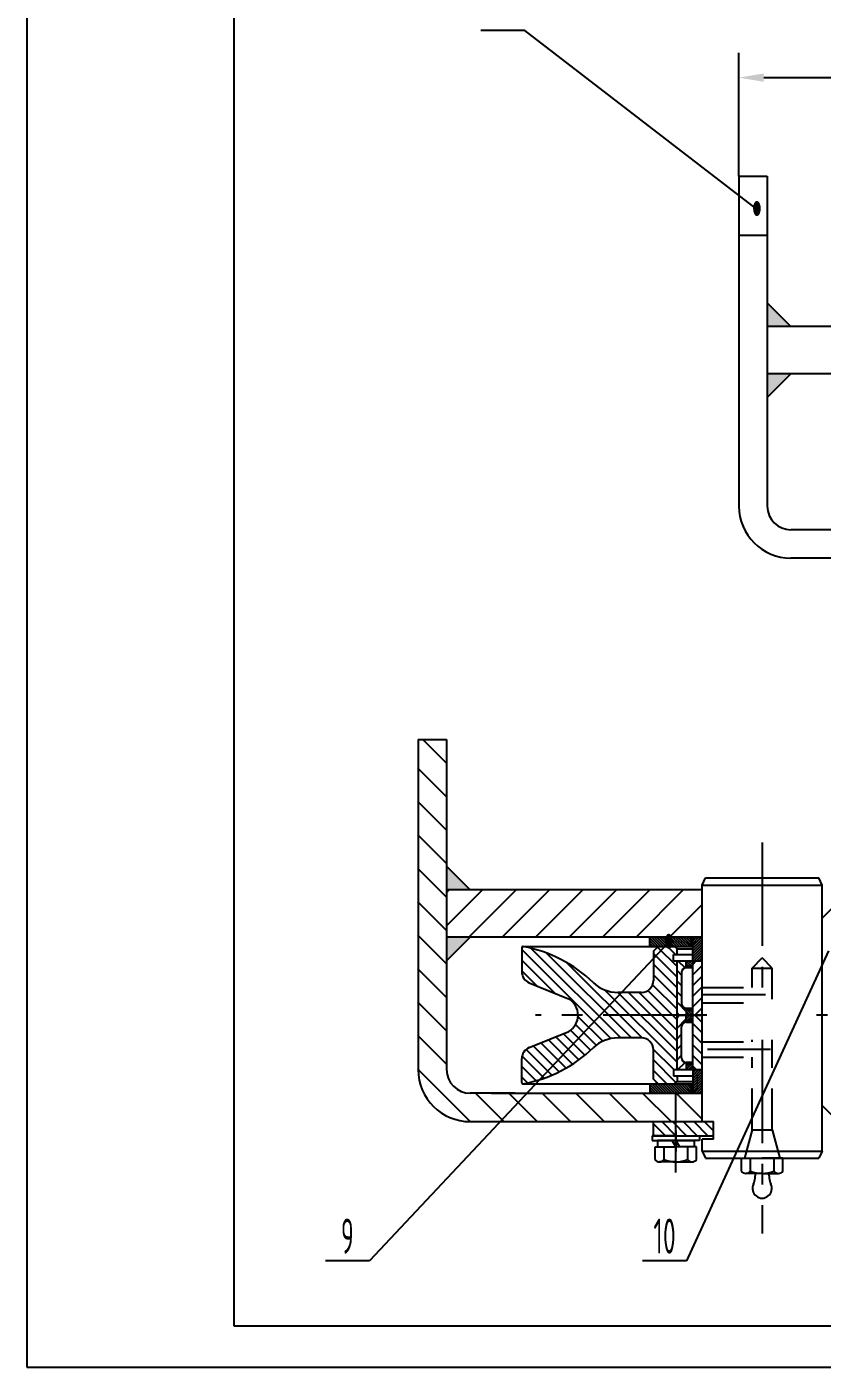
# Model space of a CAD drawing. Header units: millimetres. Extents: x 0 to 1470, y -40 to 1040.
# Drawn here: x 0 to 336, y 0 to 567 of the extents above; entities that cross this region are included whole.
import ezdxf
from ezdxf.enums import TextEntityAlignment as Align

# ---------------------------------------------------------------- set-up
doc = ezdxf.new("R2010")
doc.units = ezdxf.units.MM
doc.header["$LTSCALE"] = 35
doc.linetypes.add('F', pattern=[0.75, 0.5, -0.25])
doc.linetypes.add('G', pattern=[2, 1.25, -0.25, 0.25, -0.25])
for name, color, linetype in [('01', 7, 'Continuous'), ('02', 1, 'Continuous'), ('04', 2, 'F'), ('05', 4, 'G'), ('08', 1, 'Continuous'), ('11', 3, 'Continuous')]:
    doc.layers.add(name, color=color, linetype=linetype)
doc.styles.get("Standard").update_dxf_attribs({"font": 'isocp', "width": 0.707, "bigfont": 'intecad.shx'})
doc.dimstyles.new('INTE', dxfattribs={"dimscale": 3.5, "dimtxt": 3.5, "dimasz": 3, "dimexe": 3, "dimexo": 0, "dimgap": 1, "dimtad": 1, "dimdec": 1, "dimdsep": 46, "dimtxsty": 'Standard', "dimcen": 0, "dimclrd": 1, "dimclre": 1, "dimclrt": 3, "dimadec": 0, "dimazin": 0, "dimtfac": 1, "dimtdec": 1, "dimtmove": 0, "dimatfit": 0, "dimfxl": 0, "dimarcsym": 0})
pattern_1 = [(225, (777.5336, -485.4602), (0.561266, -0.561266), [])]

# ---------------------------------------------------------------- blocks, each defined once
blk = doc.blocks.new('*U1')
at = {"layer": '01'}
for p, q in [((-7.7, 2.6), (-7.7, 0)), ((0, 2.6), (-7.7, 2.6)), ((-7.7, 0), (0, 0)), ((0, 0), (-1.5, 2.6)), ((0, 2.6), (1.5, 0)), ((0, 2.6), (7.7, 2.6)), ((7.7, 0), (0, 0)), ((7.7, 2.6), (7.7, 0))]:
    blk.add_line(p, q, dxfattribs=at)
at = {"layer": '05'}
blk.add_line((0, 4.7), (0, -2.1), dxfattribs=at)
blk = doc.blocks.new('*D4')
at = {"layer": '08', "color": 1, "lineweight": -2}
for p, q in [((301.04, 503.52), (301.04, 555.68)), ((805.04, 503.52), (805.04, 555.68)), ((311.54, 545.18), (794.54, 545.18))]:
    blk.add_line(p, q, dxfattribs=at)
at = {"layer": '08', "color": 1}
for points in [[(311.54, 546.93), (311.54, 543.43), (301.04, 545.18)], [(794.54, 546.93), (794.54, 543.43), (805.04, 545.18)]]:
    blk.add_solid(points, dxfattribs=at)
at = {"layer": 'Defpoints', "color": 0}
for p in [(805.04, 545.18), (301.04, 503.52), (805.04, 503.52)]:
    blk.add_point(p, dxfattribs=at)
at = {"layer": '08', "color": 3, "insert": (553.04, 554.81), "char_height": 12.25, "attachment_point": 5}
blk.add_mtext('504', dxfattribs=at)
blk = doc.blocks.new('*U17')
at = {"layer": '01'}
for points in [[(25, 292), (25, 5)], [(25, 5), (415, 5)]]:
    blk.add_lwpolyline(points, dxfattribs=at)
at = {"layer": '02'}
for points in [[(0, 297), (0, 0)], [(0, 0), (420, 0)]]:
    blk.add_lwpolyline(points, dxfattribs=at)

msp = doc.modelspace()

# ---------------------------------------------------------------- hatches: boundary and pattern name
for points in [[(313.04, 450.02), (313.04, 440.02), (323.04, 440.02)], [(313.04, 410.02), (313.04, 420.02), (323.04, 420.02)], [(177.46, 211.82), (177.46, 201.82), (187.46, 201.82)], [(177.46, 171.82), (177.46, 181.82), (187.46, 181.82)]]:
    msp.add_hatch(color=256).paths.add_polyline_path(points)
at = {"layer": '02'}
h = msp.add_hatch(dxfattribs=at)
h.set_pattern_fill('_USER', color=256, scale=10, angle=135, style=0, pattern_type=0)
h.set_pattern_definition([(135, (-134.696, -210.413), (-7.07107, -7.07107), [])])
h.paths.add_polyline_path([(177.26, 265.32), (165.26, 265.32), (165.26, 125.82, 0.414214), (187.26, 103.82), (274.36, 103.82), (274.36, 111.64), (274.36, 115.82), (196.46, 115.82), (187.26, 115.82, -0.414214), (177.26, 125.82)])
h.paths.add_polyline_path([(285.49, 115.82), (274.36, 115.82), (274.36, 103.82), (285.49, 103.82)])
h.paths.add_polyline_path([(417.46, 115.82), (336.24, 115.82), (336.24, 103.82), (417.46, 103.82)])
h.paths.add_polyline_path([(498.69, 115.82), (417.46, 115.82), (417.46, 103.82), (498.69, 103.82)])
h.paths.add_polyline_path([(560.56, 111.64), (560.56, 115.82), (549.44, 115.82), (549.44, 103.82), (560.56, 103.82)])
h.paths.add_polyline_path([(669.66, 125.82), (669.66, 265.32), (657.66, 265.32), (657.66, 125.82, -0.414214), (647.66, 115.82), (560.56, 115.82), (560.56, 103.82), (647.66, 103.82, 0.414214)])
h = msp.add_hatch(dxfattribs=at)
h.set_pattern_fill('_USER', color=256, scale=10, angle=45, style=0, pattern_type=0)
h.set_pattern_definition([(45, (-134.696, -210.413), (-7.07107, 7.07107), [])])
h.paths.add_polyline_path([(285.49, 181.82), (285.49, 201.82), (177.46, 201.82), (177.46, 181.82)])
h.paths.add_polyline_path([(336.24, 201.82), (336.24, 181.82), (417.46, 181.82), (417.46, 201.82)])
h.paths.add_polyline_path([(417.46, 201.82), (417.46, 181.82), (498.69, 181.82), (498.69, 201.82)])
h.paths.add_polyline_path([(549.44, 201.82), (549.44, 181.82), (657.46, 181.82), (657.46, 201.82)])
at = {"layer": '02', "linetype": 'Continuous'}
h = msp.add_hatch(dxfattribs=at)
h.set_pattern_fill('ANSI31', color=1, scale=0.25, angle=90, style=0)
h.set_pattern_definition([(135, (777.5336, -485.4602), (-0.561266, -0.561266), [])])
h.paths.add_polyline_path([(266.36, 181.82), (263.36, 181.82), (263.36, 177.82), (280.86, 177.82), (280.86, 181.82)])
h = msp.add_hatch(dxfattribs=at)
h.set_pattern_fill('ANSI31', color=1, scale=0.25, angle=180, style=0)
h.set_pattern_definition(pattern_1)
h.paths.add_polyline_path([(285.49, 181.82), (281.49, 181.82), (281.49, 171.82), (285.49, 171.82)])
h = msp.add_hatch(dxfattribs=at)
h.set_pattern_fill('ANSI31', color=1, angle=90, style=0)
h.set_pattern_definition([(135, (663.7164, -53.3928), (-2.245064, -2.245064), [])])
h.paths.add_polyline_path([(229.09, 141.9), (212.38, 135.09, 0.304907), (209.26, 130.46), (209.26, 120.32, 0.469082), (209.85, 119.83, 0.146369), (239.43, 135.01, -0.193613), (249.82, 139.19), (259.86, 139.19, -0.414214), (264.86, 134.19), (264.86, 121.82), (266.86, 119.82), (273.86, 119.82), (274.86, 120.82), (274.86, 122.95), (274.69, 123.12), (273.36, 123.12), (273.36, 125.82), (274.86, 125.82), (274.86, 148.82), (233.1, 148.82), (233.02, 148.78, -0.265153)])
h.paths.add_polyline_path([(233.02, 148.82), (274.86, 148.82), (274.86, 171.82), (273.36, 171.82), (273.36, 174.52), (274.86, 174.52), (274.86, 176.82), (273.86, 177.82), (266.86, 177.82), (264.86, 175.82), (264.86, 163.45, -0.414214), (259.86, 158.45), (249.82, 158.45, -0.193613), (239.43, 162.63, 0.146369), (209.85, 177.81, 0.469082), (209.26, 177.32), (209.26, 167.18, 0.303511), (212.35, 162.56), (214.89, 161.52), (214.9, 161.52), (214.9, 161.52), (229.04, 155.71, -0.266224)])
h = msp.add_hatch(dxfattribs=at)
h.set_pattern_fill('ANSI31', color=1, angle=180, style=0)
h.set_pattern_definition([(135, (777.5336, 783.0988), (2.245064, 2.245064), [])])
h.paths.add_polyline_path([(274.86, 171.82), (278.8, 171.82), (278.8, 168.84, 0.414214), (276.8, 166.84), (276.8, 153.8, 0.414214), (278.8, 151.8), (278.8, 148.82), (274.86, 148.82)])
h = msp.add_hatch(dxfattribs=at)
h.set_pattern_fill('ANSI31', color=1, scale=0.25, angle=180, style=0)
h.set_pattern_definition([(135, (777.5336, 783.0988), (0.561266, 0.561266), [])])
h.paths.add_polyline_path([(279.53, 169.71), (279.53, 168.84), (278.8, 168.84), (278.8, 171.82), (281.49, 171.82), (281.49, 168.84), (280.53, 168.84), (280.53, 169.71)])
h.paths.add_polyline_path([(278.8, 151.8), (279.53, 151.8), (279.53, 150.93), (280.53, 150.93), (280.53, 151.8), (281.49, 151.8), (281.49, 148.82), (278.8, 148.82)])
h = msp.add_hatch(dxfattribs=at)
h.set_pattern_fill('ANSI31', color=1, angle=90, style=0)
h.set_pattern_definition([(225, (777.5336, 783.0988), (-2.245064, 2.245064), [])])
h.paths.add_polyline_path([(285.49, 148.82), (281.49, 148.82), (281.49, 171.82), (285.49, 171.82)])
h = msp.add_hatch(dxfattribs=at)
h.set_pattern_fill('ANSI31', color=1, angle=180, style=0)
h.set_pattern_definition([(225, (777.5336, -485.4602), (2.245064, -2.245064), [])])
h.paths.add_polyline_path([(274.86, 125.82), (278.8, 125.82), (278.8, 128.8, -0.414214), (276.8, 130.8), (276.8, 143.84, -0.414214), (278.8, 145.84), (278.8, 148.82), (274.86, 148.82)])
h = msp.add_hatch(dxfattribs=at)
h.set_pattern_fill('ANSI31', color=1, scale=0.25, angle=180, style=0)
h.set_pattern_definition(pattern_1)
h.paths.add_polyline_path([(279.53, 127.93), (279.53, 128.8), (278.8, 128.8), (278.8, 125.82), (281.49, 125.82), (281.49, 128.8), (280.53, 128.8), (280.53, 127.93)])
h.paths.add_polyline_path([(278.8, 145.84), (279.53, 145.84), (279.53, 146.7), (280.53, 146.7), (280.53, 145.84), (281.49, 145.84), (281.49, 148.82), (278.8, 148.82)])
h = msp.add_hatch(dxfattribs=at)
h.set_pattern_fill('ANSI31', color=1, angle=90, style=0)
h.set_pattern_definition([(135, (777.5336, -485.4602), (-2.245064, -2.245064), [])])
h.paths.add_polyline_path([(285.49, 148.82), (281.49, 148.82), (281.49, 125.82), (285.49, 125.82)])
h = msp.add_hatch(dxfattribs=at)
h.set_pattern_fill('ANSI31', color=1, scale=0.25, angle=180, style=0)
h.set_pattern_definition([(225, (777.5336, -541.4602), (0.561266, -0.561266), [])])
h.paths.add_polyline_path([(285.49, 125.82), (281.49, 125.82), (281.49, 115.82), (285.49, 115.82)])
h = msp.add_hatch(dxfattribs=at)
h.set_pattern_fill('ANSI31', color=1, scale=0.25, angle=90, style=0)
h.set_pattern_definition([(135, (777.7106, -547.4602), (-0.561266, -0.561266), [])])
h.paths.add_polyline_path([(266.54, 119.82), (263.54, 119.82), (263.54, 115.82), (281.04, 115.82), (281.04, 119.82)])
h = msp.add_hatch(dxfattribs=at)
h.set_pattern_fill('ANSI31', color=1, angle=90, style=0)
h.set_pattern_definition([(135, (777.5336, -526.5143), (-2.245064, -2.245064), [])])
h.paths.add_polyline_path([(274.36, 97.82), (274.36, 99.87), (274.36, 103.82), (264.86, 103.82), (264.86, 97.82)])
h.paths.add_polyline_path([(284.36, 97.82), (290.29, 97.82), (290.29, 103.82), (274.36, 103.82), (274.36, 97.82)])

# ---------------------------------------------------------------- linework, layer by layer
for p, q in [((323.04, 440.02), (313.04, 450.02)), ((323.04, 420.02), (313.04, 410.02)), ((783.04, 354.02), (323.04, 354.02)), ((783.04, 342.02), (323.04, 342.02)), ((187.46, 201.82), (177.46, 211.82)), ((187.46, 181.82), (177.46, 171.82)), ((266.36, 181.82), (285.49, 181.82)), ((209.26, 177.32), (209.26, 167.18)), ((212.38, 162.55), (229.04, 155.71)), ((212.38, 135.09), (229.09, 141.9)), ((209.26, 120.32), (209.26, 130.46)), ((206.46, 115.82), (187.46, 115.82)), ((266.36, 115.82), (285.49, 115.82)), ((187.46, 103.82), (290.29, 103.82)), ((264.86, 97.82), (264.86, 103.82)), ((264.86, 97.82), (290.26, 97.82))]:
    msp.add_line(p, q)
for centre, start, end in [((214.26, 167.18), 180, 247.8273), ((214.26, 130.46), 112.1727, 180)]:
    msp.add_arc(centre, 5, start, end)
at = {"layer": '01'}
for p, q in [((301.04, 503.52), (313.04, 503.52)), ((301.04, 503.52), (301.04, 364.02)), ((313.04, 503.52), (313.04, 364.02)), ((301.04, 478.52), (313.04, 478.52)), ((793.04, 440.02), (313.04, 440.02)), ((793.04, 420.02), (313.04, 420.02)), ((165.46, 265.32), (165.46, 125.82)), ((165.46, 265.32), (177.46, 265.32)), ((177.46, 265.32), (177.46, 125.82)), ((285.49, 203.82), (286.88, 206.82)), ((336.24, 203.82), (334.84, 206.82)), ((285.49, 201.82), (177.46, 201.82)), ((285.49, 181.82), (177.46, 181.82)), ((281.49, 171.82), (281.49, 181.82)), ((266.86, 177.82), (264.86, 175.82)), ((264.86, 175.82), (266.86, 177.82)), ((266.86, 177.82), (264.86, 175.82)), ((266.86, 177.82), (264.86, 175.82)), ((264.86, 175.82), (266.86, 177.82)), ((266.86, 177.82), (264.86, 175.82)), ((274.86, 174.52), (274.86, 176.82)), ((274.86, 176.82), (281.49, 176.82)), ((274.86, 125.82), (274.86, 171.82)), ((278.8, 168.84), (278.8, 171.82)), ((279.53, 169.71), (280.53, 169.71)), ((279.53, 168.84), (279.53, 169.71)), ((280.53, 169.71), (280.53, 168.84)), ((259.86, 158.45), (249.82, 158.45)), ((278.8, 151.8), (278.8, 148.82)), ((278.8, 145.84), (278.8, 148.82)), ((279.53, 151.8), (279.53, 150.93)), ((279.53, 150.93), (280.53, 150.93)), ((280.53, 150.93), (280.53, 151.8)), ((279.53, 145.84), (279.53, 146.7)), ((279.53, 146.7), (280.53, 146.7)), ((280.53, 146.7), (280.53, 145.84)), ((259.86, 139.19), (249.82, 139.19)), ((278.8, 128.8), (278.8, 125.82)), ((279.53, 128.8), (279.53, 127.93)), ((279.53, 127.93), (280.53, 127.93)), ((280.53, 127.93), (280.53, 128.8)), ((281.49, 125.82), (281.49, 115.82)), ((263.46, 115.82), (263.46, 119.82)), ((266.86, 119.82), (264.86, 121.82)), ((266.86, 119.82), (264.86, 121.82)), ((266.86, 119.72), (264.86, 121.72)), ((274.86, 123.12), (274.86, 120.82)), ((274.86, 120.82), (281.49, 120.82)), ((281.04, 115.82), (281.04, 119.82)), ((196.46, 115.82), (285.49, 115.82)), ((274.36, 97.82), (264.36, 97.82)), ((264.36, 97.82), (264.36, 95.82)), ((274.36, 97.82), (284.36, 97.82)), ((284.36, 97.82), (284.36, 95.82)), ((264.36, 95.82), (274.36, 95.82)), ((265.57, 93.22), (274.36, 93.22)), ((265.57, 87.8), (265.57, 93.22)), ((269.36, 93.22), (269.36, 87.8)), ((284.36, 95.82), (274.36, 95.82)), ((283.16, 93.22), (274.36, 93.22)), ((279.36, 93.22), (279.36, 87.8)), ((283.16, 87.8), (283.16, 93.22)), ((285.49, 91.34), (286.88, 88.34)), ((336.24, 91.34), (334.84, 88.34)), ((274.36, 86.82), (267.46, 86.82)), ((274.36, 86.82), (281.26, 86.82)), ((302.07, 82.92), (302.07, 88.34)), ((302.07, 88.34), (310.86, 88.34)), ((305.86, 88.34), (305.86, 82.92)), ((319.66, 88.34), (310.86, 88.34)), ((315.86, 88.34), (315.86, 82.92)), ((319.66, 82.92), (319.66, 88.34)), ((310.86, 81.94), (303.96, 81.94)), ((310.86, 81.94), (317.76, 81.94))]:
    msp.add_line(p, q, dxfattribs=at)
at = {"layer": '01', "color": 7, "linetype": 'Continuous'}
for p, q in [((286.88, 206.82), (334.84, 206.82)), ((285.49, 103.82), (285.49, 203.82)), ((285.49, 203.82), (336.24, 203.82)), ((336.24, 91.34), (336.24, 203.82)), ((263.36, 177.82), (263.36, 181.82)), ((280.86, 177.82), (280.86, 181.82)), ((209.76, 177.82), (281.49, 177.82)), ((264.86, 175.82), (264.86, 163.45)), ((264.86, 175.82), (264.86, 163.35)), ((273.86, 177.82), (274.86, 176.82)), ((273.36, 174.52), (281.49, 174.52)), ((273.36, 171.82), (273.36, 174.52)), ((273.36, 171.82), (285.49, 171.82)), ((274.86, 171.82), (285.49, 171.82)), ((281.49, 125.82), (281.49, 171.82)), ((276.8, 166.84), (276.8, 153.8)), ((281.49, 168.84), (278.8, 168.84)), ((274.86, 148.82), (285.49, 148.82)), ((274.86, 148.82), (285.49, 148.82)), ((278.8, 151.8), (281.49, 151.8)), ((276.8, 130.8), (276.8, 143.84)), ((278.8, 145.84), (281.49, 145.84)), ((264.86, 121.72), (264.86, 134.19)), ((273.36, 125.82), (285.49, 125.82)), ((273.36, 125.82), (273.36, 123.12)), ((274.86, 125.82), (285.49, 125.82)), ((281.49, 128.8), (278.8, 128.8)), ((209.76, 119.82), (281.49, 119.82)), ((273.36, 123.12), (281.49, 123.12)), ((273.86, 119.82), (274.86, 120.82)), ((290.29, 96.34), (290.29, 103.82)), ((285.49, 91.34), (285.49, 96.34)), ((290.29, 96.34), (285.49, 96.34)), ((285.49, 91.34), (336.24, 91.34)), ((286.88, 88.34), (334.84, 88.34)), ((286.88, 88.34), (334.84, 88.34))]:
    msp.add_line(p, q, dxfattribs=at)
at = {"layer": '01'}
for centre, radius, start, end in [((323.04, 364.02), 22, 180, 270), ((323.04, 364.02), 10, 180, 270), ((209.76, 177.32), 0.5, 79.4783, 180), ((199.26, 120.79), 58, 46.1696, 79.5238), ((249.82, 173.45), 15, 226.1696, 270), ((259.86, 163.45), 5, 270, 0), ((225.02, 148.79), 8, 300.5138, 59.8356), ((249.82, 124.19), 15, 90, 133.8304), ((259.86, 134.19), 5, 0, 90), ((199.26, 176.85), 58, 280.5217, 313.8304), ((187.46, 125.82), 22, 180, 270), ((187.46, 125.82), 10, 180, 270), ((209.76, 120.32), 0.5, 180, 280.5217)]:
    msp.add_arc(centre, radius, start, end, dxfattribs=at)
at = {"layer": '01', "color": 7, "linetype": 'Continuous'}
for centre, radius, start, end in [((278.8, 166.84), 2, 90, 180), ((278.8, 153.8), 2, 180, 270), ((278.8, 143.84), 2, 90, 180), ((278.8, 130.8), 2, 180, 270), ((267.46, 89.15), 2.33, 215.5547, 324.4453), ((274.36, 100.11), 13.29, 247.9066, 292.0934), ((281.26, 89.15), 2.33, 215.5547, 324.4453), ((303.96, 84.27), 2.33, 215.5547, 324.4453), ((310.86, 95.23), 13.29, 247.9066, 292.0934), ((296.46, 81.49), 11.53, 335.9431, 2.2436), ((325.26, 81.49), 11.53, 177.7564, 204.0569), ((317.76, 84.27), 2.33, 215.5547, 324.4453), ((310.86, 75.54), 4.07, 152.9775, 27.0225)]:
    msp.add_arc(centre, radius, start, end, dxfattribs=at)
at = {"layer": '02'}
for p, q in [((210.51, 565.17), (191.91, 565.17)), ((308.64, 489.56), (210.51, 565.17)), ((271.36, 179.74), (144.81, 45)), ((338.96, 176), (278.92, 45)), ((144.81, 45), (126.21, 45)), ((278.92, 45), (260.32, 45))]:
    msp.add_line(p, q, dxfattribs=at)
at = {"layer": '02', "color": 1, "linetype": 'Continuous'}
msp.add_line((274.86, 122.95), (274.69, 123.12), dxfattribs=at)
at = {"layer": '04', "color": 2, "linetype": 'F'}
for p, q in [((306.61, 168.72), (310.86, 173.04)), ((315.11, 168.72), (310.86, 173.04)), ((306.61, 160.57), (306.61, 168.72)), ((306.61, 168.72), (315.11, 168.72)), ((315.11, 155.56), (315.11, 168.72)), ((285.49, 160.57), (306.61, 160.57)), ((285.49, 154.07), (306.61, 154.07)), ((285.49, 137.57), (306.61, 137.57)), ((306.61, 137.57), (306.61, 138.43)), ((315.11, 100.34), (315.11, 138.43)), ((285.49, 131.07), (306.61, 131.07)), ((306.61, 100.34), (306.61, 131.07)), ((306.61, 100.33), (303.4, 88.34)), ((306.61, 100.34), (315.11, 100.34)), ((315.11, 100.33), (318.33, 88.34))]:
    msp.add_line(p, q, dxfattribs=at)
at = {"layer": '05'}
for p, q in [((310.86, 221.82), (310.86, 155.56)), ((310.86, 138.43), (310.86, 56.48)), ((274.36, 93.52), (274.36, 115.82)), ((274.36, 99.87), (274.36, 94.01))]:
    msp.add_line(p, q, dxfattribs=at)
at = {"layer": '05', "color": 4, "linetype": 'G'}
for p, q in [((312.3, 157.44), (285.49, 157.44)), ((287.46, 148.82), (215.09, 148.82)), ((408.46, 148.82), (333.78, 148.82)), ((287.78, 134.41), (314.42, 134.41)), ((274.36, 82.32), (274.36, 111.64))]:
    msp.add_line(p, q, dxfattribs=at)

# ---------------------------------------------------------------- block references
at = {"xscale": 3.5, "yscale": 3.5, "zscale": 3.5}
msp.add_blockref('*U17', (0, 0), dxfattribs=at)
at = {"layer": '02'}
msp.add_blockref('*U1', (274.36, 93.22), dxfattribs=at)

# ---------------------------------------------------------------- texts
at = {"layer": '02', "width": 0.605172}
for p, p2 in [((306.84, 486.56), (310.44, 486.56)), ((269.56, 176.74), (273.16, 176.74))]:
    msp.add_text('\\M+5A1F1', height=6, dxfattribs=at).set_placement(p, p2, align=Align.FIT)
at = {"layer": '11'}
for s, height, width, p, p2 in [('9', 14.85, 0.579528, (132.83, 48), (138.18, 48)), ('10', 14.849, 0.606076, (264.89, 48), (274.35, 48))]:
    msp.add_text(s, height=height, dxfattribs=dict(at, width=width)).set_placement(p, p2, align=Align.FIT)

# ---------------------------------------------------------------- dimensions: what is measured, and where the dimension line sits
at = {"layer": '08'}
dim = msp.add_linear_dim(base=(805.04, 545.18), p1=(301.04, 503.52), p2=(805.04, 503.52), dimstyle='INTE', dxfattribs=at)
dim.commit()
dim.dimension.update_dxf_attribs({"geometry": '*D4', "text_midpoint": (553.04, 554.81)})

doc.saveas('drawing.dxf')
